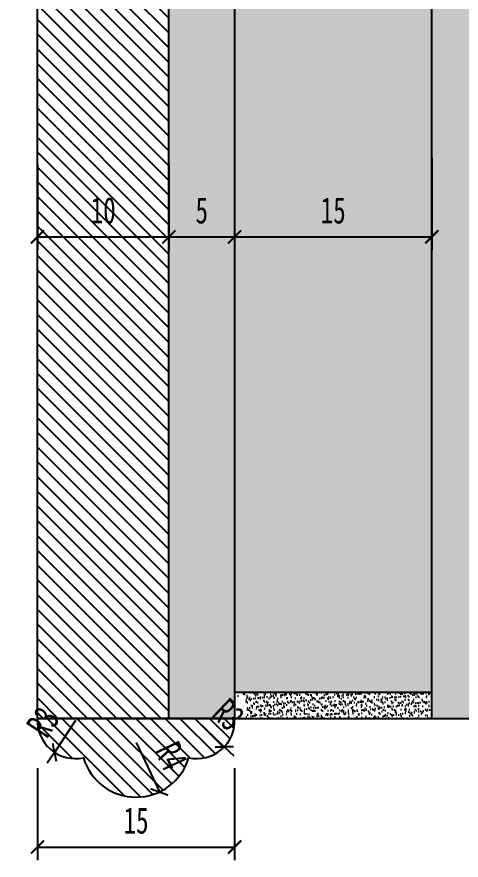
# Model space of a CAD drawing. Header units: millimetres. Extents: x 161920 to 181521, y -136232 to -127655.
# Drawn here: x 169665.4 to 169699.2, y -136229.3 to -136165.1 of the extents above; entities that cross this region are included whole.
import ezdxf

# ---------------------------------------------------------------- set-up
doc = ezdxf.new("R2010")
doc.units = ezdxf.units.MM
doc.header["$LTSCALE"] = 10
doc.header["$PDMODE"] = 3
for name, color, linetype in [('0BZ', 8, 'Continuous'), ('2TC', 8, 'Continuous'), ('4-Wide(立面宽线)', 4, 'Continuous'), ('A-土建墙（含管井、立管）', 6, 'Continuous'), ('P-完成面', 3, 'Continuous')]:
    doc.layers.add(name, color=color, linetype=linetype)
doc.styles.add('DIM', font='SimSun.ttf', dxfattribs={"width": 0.7})
doc.dimstyles.new('1', dxfattribs={"dimtxt": 2, "dimasz": 1, "dimexe": 1, "dimexo": 1, "dimgap": 1, "dimtad": 1, "dimdec": 0, "dimzin": 0, "dimdsep": 46, "dimtxsty": 'DIM', "dimblk": 'ARCHTICK', "dimcen": 0, "dimclrd": 5, "dimclre": 5, "dimclrt": 35, "dimadec": 0, "dimazin": 0, "dimtfac": 0.5, "dimtdec": 0, "dimtix": 1, "dimtmove": 2, "dimatfit": 2, "dimldrblk": 'A', "dimfxl": 0, "dimtolj": 1, "dimtzin": 0, "dimlwd": -1, "dimlwe": -1, "dimarcsym": 0})

# ---------------------------------------------------------------- blocks, each defined once
blk = doc.blocks.new('_ArchTick')
at = {"color": 0, "linetype": 'ByBlock', "const_width": 0.15}
blk.add_lwpolyline([(-0.5, -0.5), (0.5, 0.5)], dxfattribs=at)
blk = doc.blocks.new('*D402')
at = {"layer": '4-Wide(立面宽线)', "color": 5, "ltscale": 0.15}
for p, q in [((169666.979, -136176.351), (169666.979, -136182.842)), ((169676.979, -136176.351), (169676.979, -136182.842)), ((169666.979, -136181.842), (169676.979, -136181.842))]:
    blk.add_line(p, q, dxfattribs=at)
at = {"layer": 'Defpoints', "color": 0, "ltscale": 0.15}
for p in [(169666.979, -136175.351), (169676.979, -136175.351), (169676.979, -136181.842)]:
    blk.add_point(p, dxfattribs=at)
at = {"layer": '4-Wide(立面宽线)', "color": 5, "ltscale": 0.15, "rotation": 180}
blk.add_blockref('_ArchTick', (169666.979, -136181.842), dxfattribs=at)
at = {"layer": '4-Wide(立面宽线)', "color": 5, "ltscale": 0.15}
blk.add_blockref('_ArchTick', (169676.979, -136181.842), dxfattribs=at)
at = {"layer": '4-Wide(立面宽线)', "color": 35, "ltscale": 0.15, "insert": (169671.979, -136179.842), "char_height": 2, "attachment_point": 5, "style": 'DIM'}
blk.add_mtext('\\A1;10', dxfattribs=at)
blk = doc.blocks.new('A')
for p, q in [((-1.435, 1.148), (-1.09, 1.437)), ((-1.09, 1.437), (0, 0)), ((-1.435, 1.148), (-0.369, 0)), ((-0.369, 0), (-2.127, 0)), ((-1.435, -1.148), (-0.369, 0)), ((-1.09, -1.437), (0, 0)), ((-1.435, -1.148), (-1.09, -1.437))]:
    blk.add_line(p, q)
for points in [[(-1.435, 1.148), (-1.09, 1.437), (-0.369, 0), (0, 0)], [(-1.435, -1.148), (-1.09, -1.437), (-0.369, 0), (0, 0)]]:
    blk.add_solid(points)
blk = doc.blocks.new('*D403')
at = {"layer": '4-Wide(立面宽线)', "color": 5, "ltscale": 0.15}
for p, q in [((169681.979, -136175.842), (169681.979, -136182.842)), ((169676.979, -136176.351), (169676.979, -136182.842)), ((169676.979, -136181.842), (169681.979, -136181.842))]:
    blk.add_line(p, q, dxfattribs=at)
at = {"layer": 'Defpoints', "color": 0, "ltscale": 0.15}
for p in [(169681.979, -136172.489), (169676.979, -136175.351), (169681.979, -136181.842)]:
    blk.add_point(p, dxfattribs=at)
at = {"layer": '4-Wide(立面宽线)', "color": 5, "ltscale": 0.15, "rotation": 180}
blk.add_blockref('_ArchTick', (169676.979, -136181.842), dxfattribs=at)
at = {"layer": '4-Wide(立面宽线)', "color": 5, "ltscale": 0.15}
blk.add_blockref('_ArchTick', (169681.979, -136181.842), dxfattribs=at)
at = {"layer": '4-Wide(立面宽线)', "color": 35, "ltscale": 0.15, "insert": (169679.479, -136179.842), "char_height": 2, "attachment_point": 5, "style": 'DIM'}
blk.add_mtext('\\A1;5', dxfattribs=at)
blk = doc.blocks.new('*D404')
at = {"layer": '4-Wide(立面宽线)', "color": 5, "ltscale": 0.15}
for p, q in [((169681.979, -136175.842), (169681.979, -136182.842)), ((169696.979, -136175.842), (169696.979, -136182.842)), ((169681.979, -136181.842), (169696.979, -136181.842))]:
    blk.add_line(p, q, dxfattribs=at)
at = {"layer": 'Defpoints', "color": 0, "ltscale": 0.15}
for p in [(169696.979, -136170.8, 0), (169681.979, -136172.489), (169696.979, -136181.842)]:
    blk.add_point(p, dxfattribs=at)
at = {"layer": '4-Wide(立面宽线)', "color": 5, "ltscale": 0.15, "rotation": 180}
blk.add_blockref('_ArchTick', (169681.979, -136181.842), dxfattribs=at)
at = {"layer": '4-Wide(立面宽线)', "color": 5, "ltscale": 0.15}
blk.add_blockref('_ArchTick', (169696.979, -136181.842), dxfattribs=at)
at = {"layer": '4-Wide(立面宽线)', "color": 35, "ltscale": 0.15, "insert": (169689.479, -136179.842), "char_height": 2, "attachment_point": 5, "style": 'DIM'}
blk.add_mtext('\\A1;15', dxfattribs=at)
blk = doc.blocks.new('*D405')
at = {"layer": '4-Wide(立面宽线)', "color": 5, "ltscale": 0.15}
blk.add_line((169674.479, -136220.327), (169676.25, -136224.098), dxfattribs=at)
at = {"layer": 'Defpoints', "color": 0, "ltscale": 0.15}
for p in [(169674.479, -136220.327), (169676.25, -136224.098)]:
    blk.add_point(p, dxfattribs=at)
at = {"layer": '4-Wide(立面宽线)', "color": 5, "ltscale": 0.15, "rotation": 295.1565885742826}
blk.add_blockref('_ArchTick', (169676.25, -136224.098), dxfattribs=at)
at = {"layer": '4-Wide(立面宽线)', "color": 35, "ltscale": 0.15, "insert": (169677.174, -136221.363), "char_height": 2, "attachment_point": 5, "rotation": 295.15659, "style": 'DIM'}
blk.add_mtext('\\A1;R4', dxfattribs=at)
blk = doc.blocks.new('*D406')
at = {"layer": '4-Wide(立面宽线)', "color": 5, "ltscale": 0.15}
for p, q in [((169679.091, -136218.666), (169681.186, -136220.661)), ((169681.186, -136220.661), (169681.91, -136221.351))]:
    blk.add_line(p, q, dxfattribs=at)
at = {"layer": 'Defpoints', "color": 0, "ltscale": 0.15}
for p in [(169679.091, -136218.666), (169681.186, -136220.661)]:
    blk.add_point(p, dxfattribs=at)
at = {"layer": '4-Wide(立面宽线)', "color": 5, "ltscale": 0.15, "rotation": 136.3955925820161}
blk.add_blockref('_ArchTick', (169681.186, -136220.661), dxfattribs=at)
at = {"layer": '4-Wide(立面宽线)', "color": 35, "ltscale": 0.15, "insert": (169681.517, -136218.216), "char_height": 2, "attachment_point": 5, "rotation": 316.39559, "style": 'DIM'}
blk.add_mtext('\\A1;R3', dxfattribs=at)
blk = doc.blocks.new('*D407')
at = {"layer": '4-Wide(立面宽线)', "color": 5, "ltscale": 0.15}
for p, q in [((169669.866, -136218.666), (169668.273, -136221.081)), ((169668.273, -136221.081), (169667.722, -136221.916))]:
    blk.add_line(p, q, dxfattribs=at)
at = {"layer": 'Defpoints', "color": 0, "ltscale": 0.15}
for p in [(169669.866, -136218.666), (169668.273, -136221.081)]:
    blk.add_point(p, dxfattribs=at)
at = {"layer": '4-Wide(立面宽线)', "color": 5, "ltscale": 0.15, "rotation": 56.58104784429342}
blk.add_blockref('_ArchTick', (169668.273, -136221.081), dxfattribs=at)
at = {"layer": '4-Wide(立面宽线)', "color": 35, "ltscale": 0.15, "insert": (169667.4, -136218.772), "char_height": 2, "attachment_point": 5, "rotation": 56.58105, "style": 'DIM'}
blk.add_mtext('\\A1;R3', dxfattribs=at)
blk = doc.blocks.new('*D408')
at = {"layer": '4-Wide(立面宽线)', "color": 5, "ltscale": 0.15}
for p, q in [((169666.979, -136222.287), (169666.979, -136229.287)), ((169681.979, -136222.287), (169681.979, -136229.287)), ((169666.979, -136228.287), (169681.979, -136228.287))]:
    blk.add_line(p, q, dxfattribs=at)
at = {"layer": 'Defpoints', "color": 0, "ltscale": 0.15}
for p in [(169666.979, -136218.494), (169681.979, -136218.494), (169681.979, -136228.287)]:
    blk.add_point(p, dxfattribs=at)
at = {"layer": '4-Wide(立面宽线)', "color": 5, "ltscale": 0.15, "rotation": 180}
blk.add_blockref('_ArchTick', (169666.979, -136228.287), dxfattribs=at)
at = {"layer": '4-Wide(立面宽线)', "color": 5, "ltscale": 0.15}
blk.add_blockref('_ArchTick', (169681.979, -136228.287), dxfattribs=at)
at = {"layer": '4-Wide(立面宽线)', "color": 35, "ltscale": 0.15, "insert": (169674.479, -136226.287), "char_height": 2, "attachment_point": 5, "style": 'DIM'}
blk.add_mtext('\\A1;15', dxfattribs=at)

msp = doc.modelspace()

# ---------------------------------------------------------------- hatches: boundary and pattern name
at = {"ltscale": 0.15}
h = msp.add_hatch(dxfattribs=at)
h.set_pattern_fill('ANSI31', color=250, scale=0.5, angle=-270, style=0)
h.set_pattern_definition([(135, (169666.9785, -135825.176), (-0.561266, -0.561266), [])])
h.paths.add_polyline_path([(169676.979, -135972.528), (169666.979, -135972.528), (169666.979, -136218.494), (169676.979, -136218.494)])
h = msp.add_hatch()
h.set_pattern_fill('AR-CONC', color=250, scale=2, style=0)
h.set_pattern_definition([(50, (167728.9395, -134581.6236), (3.6436934, -0.3187817), [0.381, -4.191]), (355, (167728.9395, -134581.6236), (-0.7048565, 3.821133), [0.3048, -3.3528]), (100.451, (167729.243, -134581.65), (2.93885, 3.5023338), [0.3238, -3.5618]), (46.1842, (167728.9395, -134580.6076), (5.421581, -0.8408466), [0.5715, -6.2865]), (96.6356, (167729.3913, -134580.6777), (4.748085, 4.948511), [0.4857, -5.3427]), (351.184, (167728.9395, -134580.6076), (4.748092, 4.948502), [0.4572, -5.0292]), (21, (167729.4475, -134580.8616), (3.0322976, -2.0453104), [0.381, -4.191]), (326, (167729.4475, -134580.8616), (1.2360406, 3.6837593), [0.3048, -3.3528]), (71.4514, (167729.7002, -134581.032), (4.26833, 1.638457), [0.3238, -3.5618]), (37.5, (167728.9395, -134581.6236), (0.06177207, 1.6911008), [0, -3.31216, 0, -3.4036, 0, -3.3655]), (7.5, (167728.9395, -134581.6236), (1.3363933, 2.0036115), [0, -1.94056, 0, -3.23596, 0, -1.2827]), (327.5, (167727.8067, -134581.6236), (2.7118119, -0.1145749), [0, -1.27, 0, -3.9624, 0, -5.2578]), (317.5, (167727.2987, -134581.6236), (2.9625836, 0.5085298), [0, -1.651, 0, -2.63144, 0, -3.7338])])
h.paths.add_polyline_path([(169681.979, -136216.494), (169696.979, -136216.494), (169696.979, -135972.528), (169681.979, -135972.528)])
h = msp.add_hatch(dxfattribs=at)
h.set_pattern_fill('ANSI31', color=250, scale=0.5, angle=-270, style=0)
h.set_pattern_definition([(135, (169666.9785, -136224.4937), (-0.561266, -0.561266), [])])
edge = h.paths.add_edge_path()
edge.add_arc((169679.091, -136218.666), 2.893, 257.78579, 363.4168)
edge.add_line((169681.979, -136218.494), (169666.979, -136218.494))
edge.add_arc((169669.866, -136218.666), 2.893, 176.5832, 282.21421)
edge.add_arc((169674.479, -136220.327), 4.167, 196.2602, 343.7398)
at = {"layer": '2TC'}
h = msp.add_hatch(dxfattribs=at)
h.set_pattern_fill('钢筋混凝土', color=250, scale=2, angle=90, style=0)
h.set_pattern_definition([(135, (0, 0), (-3.53553391, -3.53553391), []), (140, (0, 0), (1.2550427, 14.34520365), [1.5, -16.5]), (85, (0, 0), (-15.0438427, -2.7750267), [1.2, -13.2]), (190.4514, (0.105, 1.195), (-13.7887908, 11.5701876), [1.2748038, -14.0228422]), (136.1842, (-4, 2e-16), (3.3103803, 21.344821), [2.25, -24.75]), (186.6356, (-3.724, 1.779), (-19.4823574, 18.6932541), [1.9122058, -21.03426]), (81.1842, (-4, 2e-16), (-19.482372, 18.693239), [1.8, -19.8]), (111, (-3, 2), (8.0523778, 11.93814104), [1.5, -16.5]), (56, (-3, 2), (-14.5030009, 4.8663066), [1.2, -13.2]), (161.4514, (-2.329, 2.995), (-6.4506099, 16.8044526), [1.2748038, -14.0228422]), (127.5, (0, 0), (-6.65787708, 0.24319711), [0, -13.04, 0, -13.4, 0, -13.25]), (97.5, (0, 0), (-7.88823424, 5.26139075), [0, -7.64, 0, -12.74, 0, -5.05]), (57.5, (-3e-16, -4.46), (0.45109743, 10.67644872), [0, -5, 0, -15.6, 0, -20.7]), (47.5, (-4e-16, -6.46), (-2.00209965, 11.6637234), [0, -6.5, 0, -10.36, 0, -14.7])])
h.paths.add_polyline_path([(169796.979, -135972.528), (169696.979, -135972.528), (169696.979, -136218.494), (169949.861, -136218.494), (169949.861, -136118.494), (169796.979, -136118.494)])
at = {"layer": '4-Wide(立面宽线)', "ltscale": 0.15}
h = msp.add_hatch(dxfattribs=at)
h.set_pattern_fill('AR-CONC', color=251, scale=3, angle=-90, style=0)
h.set_pattern_definition([(220, (169681.9785, -135588.4937), (0.478173, -5.46554), [0.5715, -6.2865]), (275, (169681.9785, -135588.4937), (-5.7317, 1.057285), [0.4572, -5.0292]), (169.549, (169682.0184, -135588.949), (-5.2535, -4.408275), [0.4857, -5.3427]), (223.8158, (169680.4545, -135588.494), (1.26127, -8.13237), [0.85725, -9.42975]), (173.3644, (169680.56, -135589.171), (-7.42277, -7.12213), [0.72855, -8.01405]), (278.816, (169680.4545, -135588.494), (-7.42275, -7.12214), [0.6858, -7.5438]), (249, (169680.8355, -135589.2557), (3.067966, -4.548446), [0.5715, -6.2865]), (304, (169680.8355, -135589.2557), (-5.52564, -1.85406), [0.4572, -5.0292]), (198.5486, (169681.091, -135589.6347), (-2.457686, -6.402495), [0.4857, -5.3427]), (232.5, (169681.9785, -135588.4937), (-2.536651, -0.092658), [0, -4.96824, 0, -5.1054, 0, -5.04825]), (262.5, (169681.9785, -135588.4937), (-3.005417, -2.00459), [0, -2.91084, 0, -4.85394, 0, -1.92405]), (302.5, (169681.9785, -135586.7944), (0.171862, -4.067718), [0, -1.905, 0, -5.9436, 0, -7.8867]), (312.5, (169681.9785, -135586.0324), (-0.762795, -4.443875), [0, -2.4765, 0, -3.94716, 0, -5.6007])])
h.paths.add_polyline_path([(169681.979, -135972.528), (169676.979, -135972.528), (169676.979, -136218.494), (169681.979, -136218.494)])
h = msp.add_hatch(dxfattribs=at)
h.set_pattern_fill('AR-SAND', color=251, scale=0.2, style=0)
h.set_pattern_definition([(37.5, (169681.97852, -136218.4937), (-0.016, 0.489413), [0, -0.38608, 0, -0.4318, 0, -0.41275]), (7.5, (169681.9785, -136218.4937), (0.449523, 0.716825), [0, -0.20828, 0, -0.34798, 0, -0.13335]), (327.5, (169681.6661, -136218.4937), (0.790992, 0.001437), [0, -0.127, 0, -0.4572, 0, -0.5969]), (317.5, (169681.6661, -136218.4937), (0.763556, 0.22293), [0, -0.0635, 0, -0.29972, 0, -0.3429])])
h.paths.add_polyline_path([(169696.979, -136216.494), (169681.979, -136216.494), (169681.979, -136218.494), (169696.979, -136218.494)])

# ---------------------------------------------------------------- linework, layer by layer
at = {"layer": '0BZ'}
msp.add_line((169681.979, -135972.528), (169681.979, -136218.494), dxfattribs=at)
at = {"layer": '4-Wide(立面宽线)', "color": 251, "ltscale": 0.15}
msp.add_line((169681.979, -136216.494), (169696.979, -136216.494), dxfattribs=at)
at = {"layer": 'A-土建墙（含管井、立管）', "color": 6}
for p, q in [((169696.979, -136218.494, 0), (169696.979, -135972.528, 0)), ((169676.979, -136218.494), (169949.861, -136218.494, 0))]:
    msp.add_line(p, q, dxfattribs=at)
at = {"layer": 'P-完成面'}
for p, q in [((169666.979, -136218.494), (169666.979, -135972.528)), ((169676.979, -136218.494), (169676.979, -135972.528)), ((169666.979, -136218.494), (169676.979, -136218.494))]:
    msp.add_line(p, q, dxfattribs=at)
msp.add_lwpolyline([(169678.479, -136221.494, 0.496573), (169681.979, -136218.494), (169666.979, -136218.494, 0.496573), (169670.479, -136221.494, 0.75)], format="xyb", close=True, dxfattribs=at)

# ---------------------------------------------------------------- dimensions: what is measured, and where the dimension line sits
at = {"layer": '4-Wide(立面宽线)', "color": 251, "ltscale": 0.15}
for base, p1, p2, picture, middle in [((169696.979, -136181.842), (169681.979, -136172.489), (169696.979, -136170.8, 0), '*D404', (169689.479, -136179.842)), ((169681.979, -136181.842), (169676.979, -136175.351), (169681.979, -136172.489), '*D403', (169679.479, -136179.842)), ((169676.979, -136181.842), (169666.979, -136175.351), (169676.979, -136175.351), '*D402', (169671.979, -136179.842)), ((169681.979, -136228.287), (169666.979, -136218.494), (169681.979, -136218.494), '*D408', (169674.479, -136226.287))]:
    dim = msp.add_linear_dim(base=base, p1=p1, p2=p2, dimstyle='1', dxfattribs=at)
    dim.commit()
    dim.dimension.update_dxf_attribs({"geometry": picture, "text_midpoint": middle})
for center, mpoint, picture, middle in [((169679.091, -136218.666), (169681.186, -136220.661), '*D406', (169681.517, -136218.216)), ((169669.866, -136218.666), (169668.273, -136221.081), '*D407', (169667.4, -136218.772)), ((169674.479, -136220.327), (169676.25, -136224.098), '*D405', (169677.174, -136221.363))]:
    dim = msp.add_radius_dim(center=center, mpoint=mpoint, dimstyle='1', dxfattribs=at)
    dim.commit()
    dim.dimension.update_dxf_attribs({"geometry": picture, "text_midpoint": middle})

doc.saveas('drawing.dxf')
